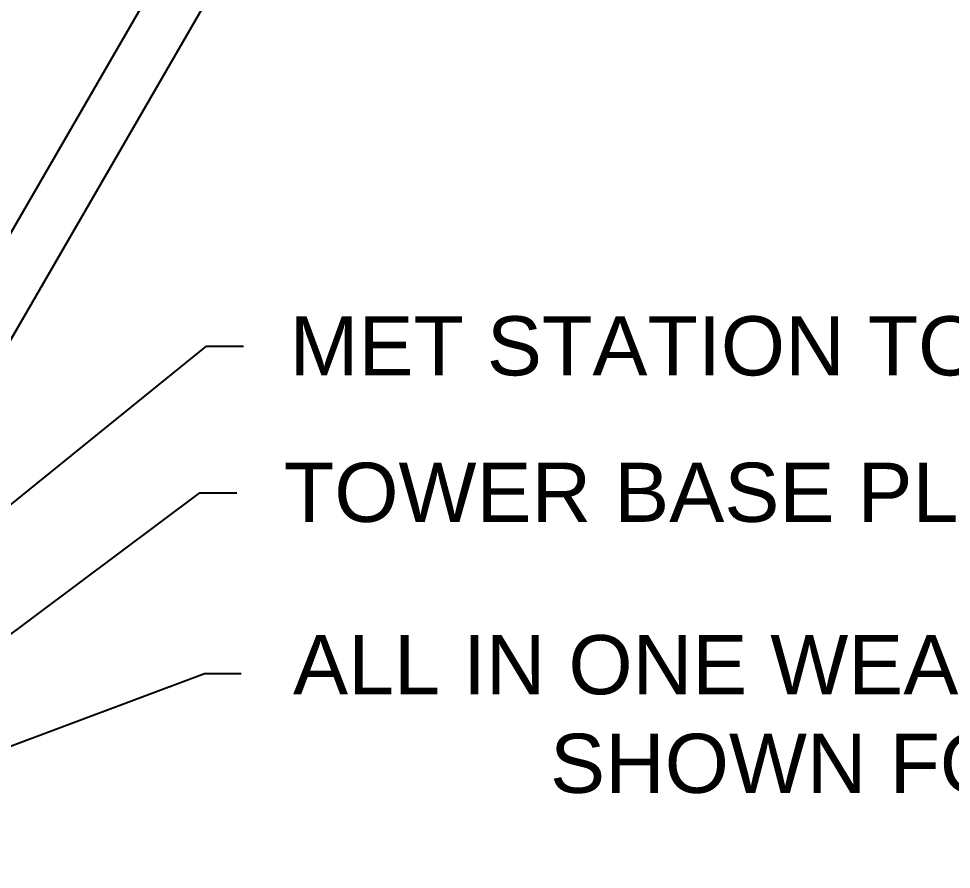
# Model space of a CAD drawing. Header units: feet. Extents: x -4 to 646, y -12 to 598.
# Drawn here: x 634.053 to 635.631, y 594.501 to 595.939 of the extents above; entities that cross this region are included whole.
import ezdxf
from ezdxf import colors
from ezdxf.entities.mleader import LeaderData, LeaderLine
from ezdxf.math import Vec2, Vec3

# ---------------------------------------------------------------- set-up
doc = ezdxf.new("R2010")
doc.units = ezdxf.units.FT
doc.header["$MEASUREMENT"] = 0
for name, color, linetype in [('E-CABL-120V', 1, '120V_BRANCH'), ('E-CABL-CAT5', 120, 'CAT5_CABLE'), ('G-ANNO-TEXT', 1, 'Continuous')]:
    doc.layers.add(name, color=color, linetype=linetype)
doc.styles.add('NEI-A', font='arial.ttf')
doc.styles.get("Standard").update_dxf_attribs({"font": 'arial.ttf'})
doc.linetypes.add('120V_BRANCH', pattern='A,1,-0.2,["120V",Standard,S=0.1,R=0,X=-0.1,Y=-0.05],-0.3', length=1.5)
doc.linetypes.add('CAT5_CABLE', pattern='A,1,-0.12,["CAT5",Standard,S=0.1,R=0,X=-0.08,Y=-0.05],-0.3', length=1.42)

msp = doc.modelspace()

# ---------------------------------------------------------------- linework, layer by layer
at = {"layer": 'E-CABL-120V', "ltscale": 0.8}
msp.add_lwpolyline([(633.61301, 594.84008), (634.50396, 596.37949), (637.6404, 598.26233)], dxfattribs=at)
at = {"layer": 'E-CABL-CAT5', "ltscale": 0.8}
msp.add_lwpolyline([(633.7173, 594.83966), (634.56449, 596.30348), (637.7392, 598.22805)], dxfattribs=at)

# ---------------------------------------------------------------- leaders
at = {"layer": 'G-ANNO-TEXT'}
ml = msp.add_multileader_mtext('Standard', dxfattribs=at)
ml.set_content('MET STATION TOWER', color=256, style='NEI-A')
ml.set_leader_properties()
ml.build(insert=Vec2(0, 0))
ml.multileader.update_dxf_attribs({"dogleg_length": 0.0625, "arrow_head_size": 0.125})
ctx = ml.context
ctx.base_point, ctx.char_height, ctx.arrow_head_size, ctx.landing_gap_size, ctx.plane_origin = Vec3(634.43348, 595.38511), 0.1, 0.125, 0.09, Vec3(633.22106, 598.54529)
ctx.text_align_type = 2
notes = []
notes.append((ctx, [(1, (1, 1, 0), (634.37098, 595.38511), (1, 0), 0.0625, [(0, [(633.50048, 594.68134)], 0, [])])]))
ctx.mtext.insert, ctx.mtext.width, ctx.mtext.defined_height, ctx.mtext.alignment, ctx.mtext.flow_direction = Vec3(636.00916, 595.43596), 1.5768179, 0.63846, 3, 5
ml = msp.add_multileader_mtext('Standard', dxfattribs=at)
ml.set_content('TOWER BASE PLATE', color=256, style='NEI-A')
ml.set_leader_properties()
ml.build(insert=Vec2(0, 0))
ml.multileader.update_dxf_attribs({"dogleg_length": 0.0625, "arrow_head_size": 0.125})
ctx = ml.context
ctx.base_point, ctx.char_height, ctx.arrow_head_size, ctx.landing_gap_size, ctx.plane_origin = Vec3(634.4224, 595.13745), 0.1, 0.125, 0.09, Vec3(633.22106, 598.29763)
ctx.text_align_type = 2
notes.append((ctx, [(1, (1, 1, 0), (634.3599, 595.13745), (1, 0), 0.0625, [(0, [(633.77975, 594.70433)], 0, [])])]))
ctx.mtext.insert, ctx.mtext.width, ctx.mtext.defined_height, ctx.mtext.alignment, ctx.mtext.flow_direction = Vec3(635.91444, 595.18831), 1.403407, 0.63846, 3, 5
ml = msp.add_multileader_mtext('Standard', dxfattribs=at)
ml.set_content('ALL IN ONE WEATHER SENSOR (NOT SHOWN FOR VISUAL CLARITY)', color=256, style='NEI-A')
ml.set_leader_properties()
ml.build(insert=Vec2(0, 0))
ml.multileader.update_dxf_attribs({"dogleg_length": 0.0625, "arrow_head_size": 0.125})
ctx = ml.context
ctx.base_point, ctx.char_height, ctx.arrow_head_size, ctx.landing_gap_size, ctx.plane_origin = Vec3(634.42979, 594.83211), 0.1, 0.125, 0.09, Vec3(633.22106, 597.35717)
ctx.text_align_type = 2
notes.append((ctx, [(1, (1, 1, 0), (634.36729, 594.83211), (1, 0), 0.0625, [(0, [(633.48203, 594.50084)], 0, [])])]))
ctx.mtext.insert, ctx.mtext.width, ctx.mtext.defined_height, ctx.mtext.alignment, ctx.mtext.flow_direction = Vec3(637.03193, 594.89681), 2.8959416, 0.38607, 3, 5
for ctx, leaders in notes:
    for number, flags, end, landing, length, lines in leaders:
        leader = LeaderData()
        leader.index, (leader.has_last_leader_line, leader.has_dogleg_vector, leader.attachment_direction) = number, flags
        leader.last_leader_point, leader.dogleg_vector, leader.dogleg_length = Vec3(end), Vec3(landing), length
        for number, points, colour, breaks in lines:
            line = LeaderLine()
            line.index, line.vertices, line.color, line.breaks = number, Vec3.list(points), colors.encode_raw_color(colour), breaks
            leader.lines.append(line)
        ctx.leaders.append(leader)

doc.saveas('drawing.dxf')
